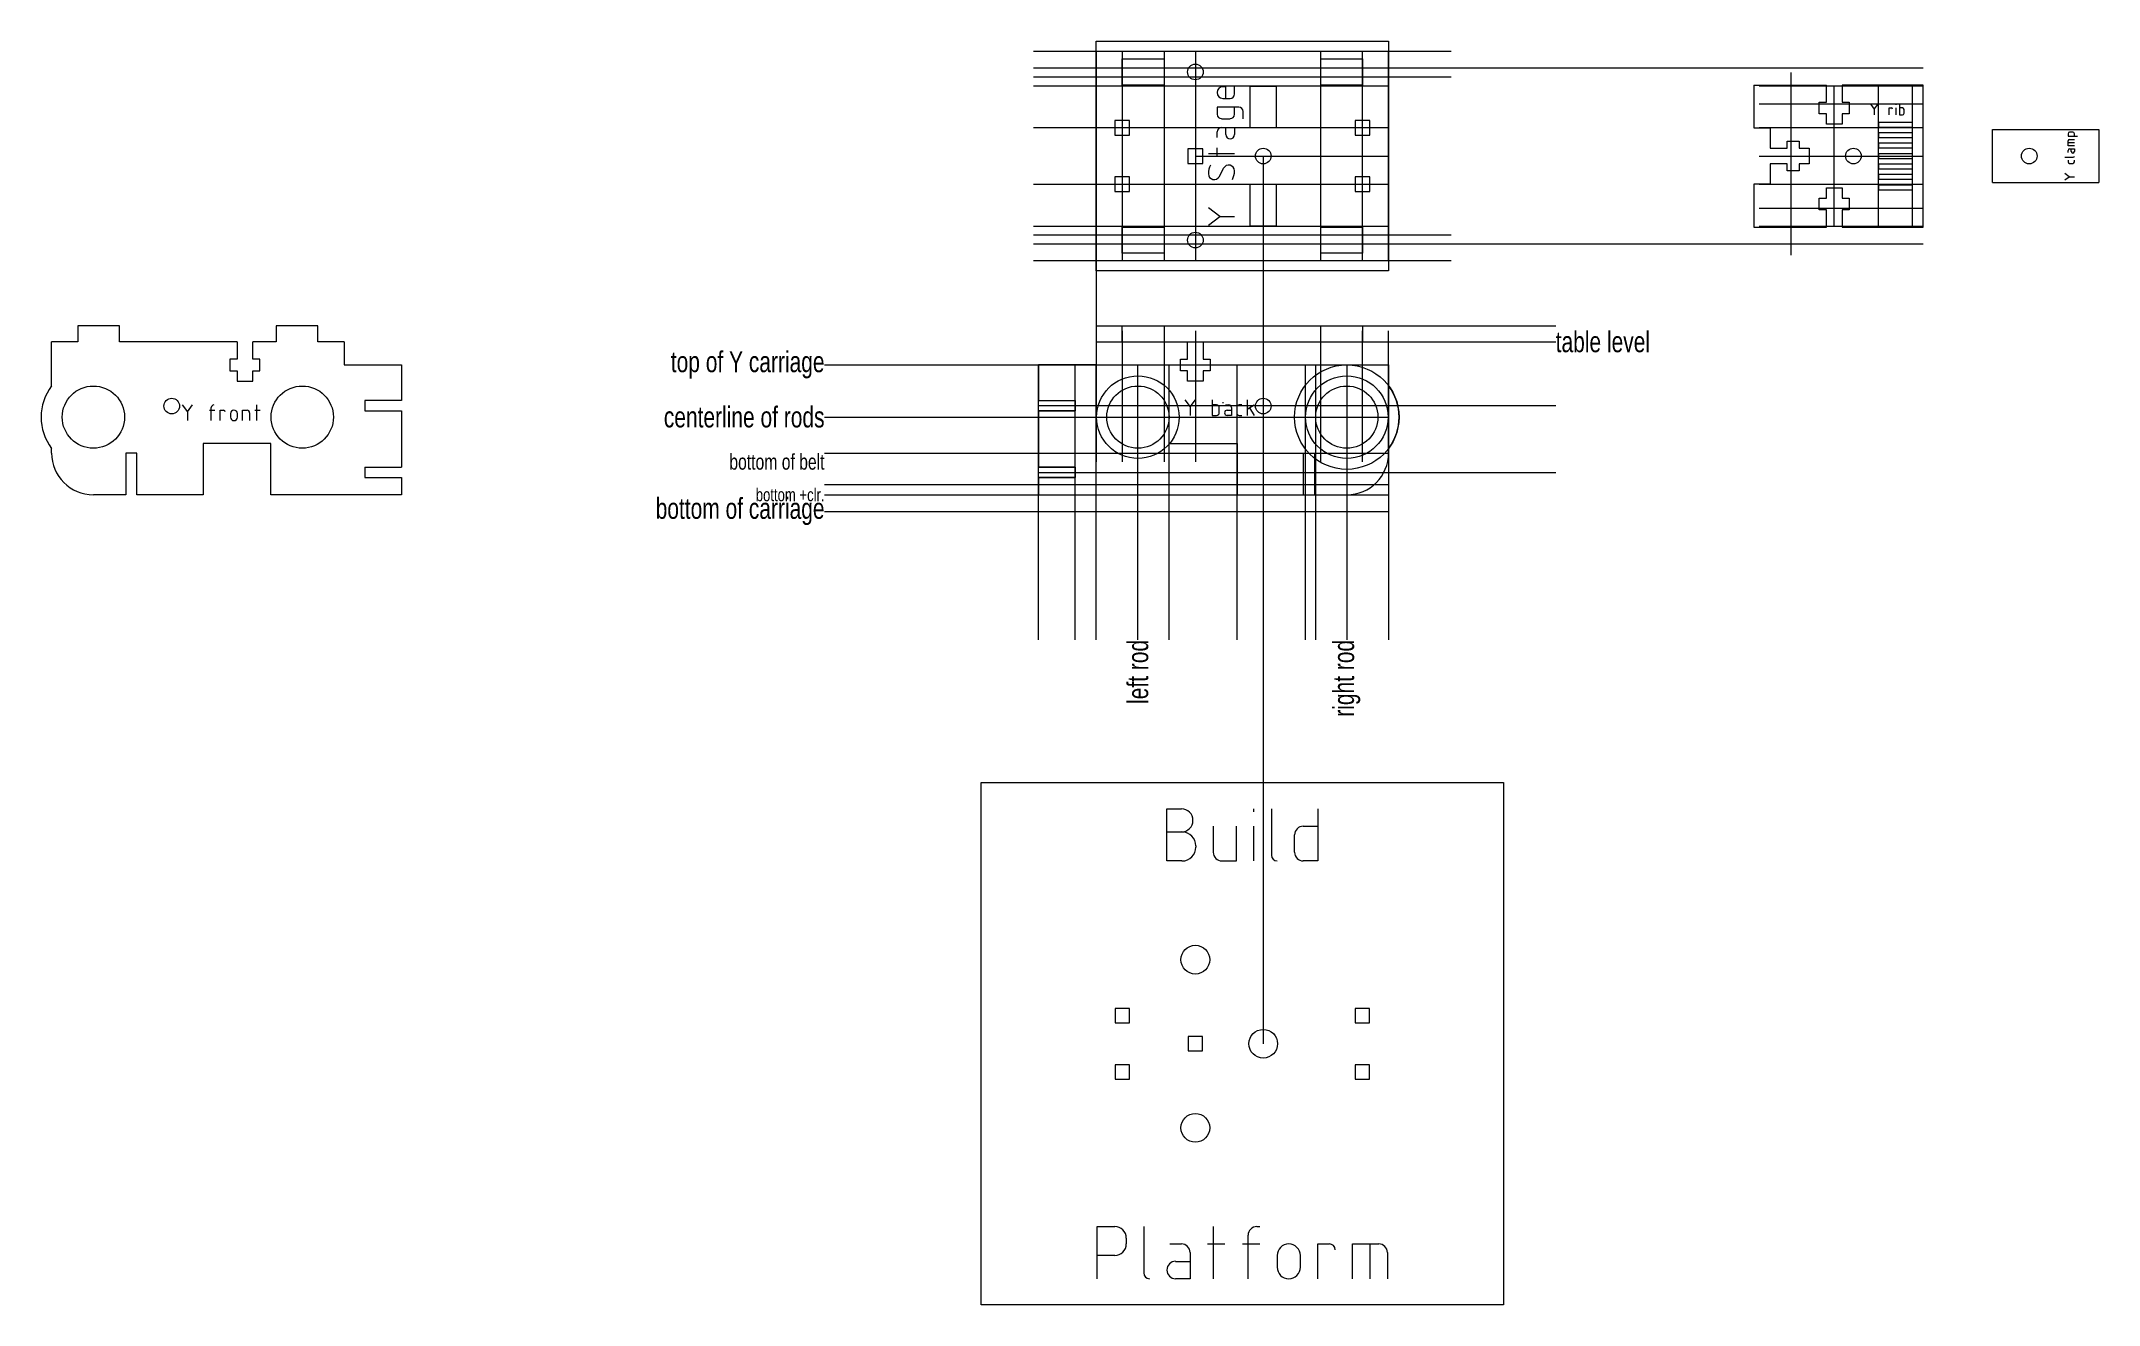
# Model space of a CAD drawing. Header units: millimetres. Extents: x -110 to 284, y -80 to 162.
import ezdxf

# ---------------------------------------------------------------- set-up
doc = ezdxf.new("R2010")
doc.units = ezdxf.units.MM
for name, color, linetype, lineweight, true_color in [('build-platform', 7, 'CONTINUOUS', 0, 0x000000), ('carriage_constraints', 5, 'CONTINUOUS', 0, 0x0000ff), ('carriage_skeleton', 1, 'CONTINUOUS', 0, 0xff0000), ('cuts', 7, 'CONTINUOUS', 0, 0x000000), ('inner-clamp', 7, 'CONTINUOUS', 0, 0x000000), ('platform-text', 4, 'CONTINUOUS', 0, 0x00ffff), ('text', 4, 'CONTINUOUS', 0, 0x00ffff)]:
    doc.layers.add(name, color=color, linetype=linetype, lineweight=lineweight, true_color=true_color)
doc.styles.get("Standard").update_dxf_attribs({"font": 'txt', "width": 0.75})

# ---------------------------------------------------------------- blocks, each defined once
blk = doc.blocks.new('m3-t-slot')
at = {"layer": 'cuts'}
for p, q in [((-2.86, 5.55), (-1.5, 5.55)), ((-2.86, 3.28), (-2.86, 5.55)), ((-1.5, 7.5), (1.5, 7.5)), ((-1.5, 5.55), (-1.5, 7.5)), ((1.5, 7.5), (1.5, 5.55)), ((1.5, 5.55), (2.86, 5.55)), ((2.86, 5.55), (2.86, 3.28)), ((-1.5, 3.28), (-2.86, 3.28)), ((-1.5, 0), (-1.5, 3.28)), ((1.5, 3.28), (1.5, 0)), ((2.86, 3.28), (1.5, 3.28))]:
    blk.add_line(p, q, dxfattribs=at)
blk = doc.blocks.new('magnet_hole')
at = {"layer": 'cuts'}
for p, q in [((-1.37, 1.37), (-1.37, -1.37)), ((1.37, 1.37), (-1.37, 1.37)), ((1.37, -1.37), (1.37, 1.37)), ((-1.37, -1.37), (1.37, -1.37))]:
    blk.add_line(p, q, dxfattribs=at)

msp = doc.modelspace()

# ---------------------------------------------------------------- linework, layer by layer
at = {"layer": 'build-platform'}
for p, q in [((70, -80), (70, 20)), ((70, 20), (170, 20)), ((170, 20), (170, -80)), ((170, -80), (70, -80))]:
    msp.add_line(p, q, dxfattribs=at)
for centre in [(111, -13.9), (124, -30), (111, -46.1)]:
    msp.add_circle(centre, 2.75, dxfattribs=at)
at = {"layer": 'carriage_constraints'}
for p, q in [((40, 100), (148, 100)), ((92, 47.34), (92, 100)), ((100, 47.34), (100, 100)), ((106, 47.34), (106, 100)), ((119, 47.34), (119, 100)), ((132, 100), (132, 47.34)), ((134, 100), (134, 47.34)), ((140, 100), (140, 47.34)), ((148, 100), (148, 47.34)), ((40, 90), (148, 90)), ((40, 83.12), (148, 83.12)), ((40, 77.12), (148, 77.12)), ((40, 75.12), (148, 75.12)), ((40, 71.92), (148, 71.92))]:
    msp.add_line(p, q, dxfattribs=at)
at = {"layer": 'carriage_skeleton'}
for p, q in [((160, 160), (80, 160)), ((92, 160), (92, 81.42)), ((97, 160), (97, 120)), ((105, 160), (105, 120)), ((111, 160), (111, 120)), ((135, 120), (135, 160)), ((143, 120), (143, 160)), ((148, 120), (148, 160)), ((250.33, 156.8), (80, 156.8)), ((160, 155.1), (80, 155.1)), ((225, 156), (225, 121)), ((148, 153.4), (80, 153.4)), ((250.33, 153.4), (218.95, 153.4)), ((218.95, 150), (250.33, 150)), ((233.33, 126.6), (233.33, 153.4)), ((241.83, 126.6), (241.83, 153.4)), ((248.33, 126.6), (248.33, 153.4)), ((148, 145.4), (80, 145.4)), ((250.33, 145.4), (218.95, 145.4)), ((111, 140), (148, 140)), ((124, 140), (124, 92.12)), ((218.95, 140), (250.33, 140)), ((80, 134.6), (148, 134.6)), ((218.95, 134.6), (250.33, 134.6)), ((80, 126.6), (148, 126.6)), ((218.95, 130), (250.33, 130)), ((218.95, 126.6), (250.33, 126.6)), ((80, 124.9), (160, 124.9)), ((80, 123.2), (250.33, 123.2)), ((80, 120), (160, 120)), ((92, 107.5), (180, 107.5)), ((97, 106.5), (97, 81.42)), ((105, 106.5), (105, 81.42)), ((111, 106.5), (111, 81.42)), ((135, 81.42), (135, 106.5)), ((143, 81.42), (143, 106.5)), ((148, 81.42), (148, 106.5)), ((92, 104.4), (180, 104.4)), ((81, 47.34), (81, 100)), ((88, 47.34), (88, 100)), ((81, 93.2), (88, 93.2)), ((81, 92.2), (180, 92.2)), ((81, 91.2), (88, 91.2)), ((124, 92.2), (124, -30)), ((81, 80.42), (88, 80.42)), ((81, 79.42), (180, 79.42)), ((81, 78.42), (88, 78.42))]:
    msp.add_line(p, q, dxfattribs=at)
for centre, radius in [((140, 90), 10), ((100, 90), 7.9), ((140, 90), 7.9)]:
    msp.add_circle(centre, radius, dxfattribs=at)
at = {"layer": 'cuts'}
for p, q in [((92, 118), (92, 162)), ((92, 162), (148, 162)), ((148, 162), (148, 118)), ((97, 153.6), (97, 158.6)), ((97, 158.6), (105, 158.6)), ((105, 158.6), (105, 153.6)), ((135, 153.6), (135, 158.6)), ((135, 158.6), (143, 158.6)), ((143, 158.6), (143, 153.6)), ((105, 153.6), (97, 153.6)), ((121.5, 145.4), (121.5, 153.4)), ((121.5, 153.4), (126.5, 153.4)), ((126.5, 153.4), (126.5, 145.4)), ((143, 153.6), (135, 153.6)), ((217.95, 153.6), (217.95, 145.4)), ((217.95, 153.6), (231.83, 153.6)), ((250.33, 153.6), (234.83, 153.6)), ((250.33, 126.4), (250.33, 153.6)), ((98.41, 146.81), (95.59, 146.81)), ((95.59, 146.81), (95.59, 143.99)), ((98.41, 143.99), (98.41, 146.81)), ((144.41, 146.81), (141.59, 146.81)), ((141.59, 146.81), (141.59, 143.99)), ((144.41, 143.99), (144.41, 146.81)), ((248.33, 146.45), (241.83, 146.45)), ((241.83, 146.45), (241.83, 145.55)), ((248.33, 145.55), (248.33, 146.45)), ((95.59, 143.99), (98.41, 143.99)), ((126.5, 145.4), (121.5, 145.4)), ((141.59, 143.99), (144.41, 143.99)), ((217.95, 145.4), (221.05, 145.4)), ((221.05, 145.4), (221.05, 141.5)), ((241.83, 145.55), (248.33, 145.55)), ((248.33, 144.45), (241.83, 144.45)), ((241.83, 144.45), (241.83, 143.55)), ((241.83, 143.55), (248.33, 143.55)), ((248.33, 142.45), (241.83, 142.45)), ((241.83, 142.45), (241.83, 141.55)), ((248.33, 143.55), (248.33, 144.45)), ((248.33, 141.55), (248.33, 142.45)), ((112.41, 141.41), (109.59, 141.41)), ((109.59, 141.41), (109.59, 138.59)), ((109.59, 138.59), (112.41, 138.59)), ((112.41, 138.59), (112.41, 141.41)), ((221.05, 138.5), (221.05, 134.6)), ((241.83, 141.55), (248.33, 141.55)), ((248.33, 140.45), (241.83, 140.45)), ((241.83, 140.45), (241.83, 139.55)), ((241.83, 139.55), (248.33, 139.55)), ((248.33, 138.45), (241.83, 138.45)), ((241.83, 138.45), (241.83, 137.55)), ((248.33, 139.55), (248.33, 140.45)), ((248.33, 137.55), (248.33, 138.45)), ((98.41, 136.01), (95.59, 136.01)), ((95.59, 136.01), (95.59, 133.19)), ((98.41, 133.19), (98.41, 136.01)), ((121.5, 126.6), (121.5, 134.6)), ((121.5, 134.6), (126.5, 134.6)), ((126.5, 134.6), (126.5, 126.6)), ((144.41, 136.01), (141.59, 136.01)), ((141.59, 136.01), (141.59, 133.19)), ((144.41, 133.19), (144.41, 136.01)), ((221.05, 134.6), (217.95, 134.6)), ((217.95, 134.6), (217.95, 126.4)), ((241.83, 137.55), (248.33, 137.55)), ((248.33, 136.45), (241.83, 136.45)), ((241.83, 136.45), (241.83, 135.55)), ((241.83, 135.55), (248.33, 135.55)), ((248.33, 134.45), (241.83, 134.45)), ((241.83, 134.45), (241.83, 133.55)), ((248.33, 135.55), (248.33, 136.45)), ((248.33, 133.55), (248.33, 134.45)), ((95.59, 133.19), (98.41, 133.19)), ((141.59, 133.19), (144.41, 133.19)), ((241.83, 133.55), (248.33, 133.55)), ((97, 121.4), (97, 126.4)), ((97, 126.4), (105, 126.4)), ((105, 126.4), (105, 121.4)), ((126.5, 126.6), (121.5, 126.6)), ((135, 121.4), (135, 126.4)), ((135, 126.4), (143, 126.4)), ((143, 126.4), (143, 121.4)), ((217.95, 126.4), (231.83, 126.4)), ((234.83, 126.4), (250.33, 126.4)), ((105, 121.4), (97, 121.4)), ((143, 121.4), (135, 121.4)), ((148, 118), (92, 118)), ((-95, 107.5), (-103, 107.5)), ((-103, 107.5), (-103, 104.4)), ((-95, 104.4), (-95, 107.5)), ((-57, 107.5), (-65, 107.5)), ((-65, 107.5), (-65, 104.4)), ((-57, 104.4), (-57, 107.5)), ((97, 104.4), (97, 107.5)), ((97, 107.5), (105, 107.5)), ((105, 107.5), (105, 104.4)), ((135, 104.4), (135, 107.5)), ((135, 107.5), (143, 107.5)), ((143, 107.5), (143, 104.4)), ((-108, 96), (-108, 104.4)), ((-103, 104.4), (-108, 104.4)), ((-72.5, 104.4), (-95, 104.4)), ((-65, 104.4), (-69.5, 104.4)), ((-52, 104.4), (-57, 104.4)), ((-52, 104.4), (-52, 100)), ((92, 104.4), (92, 100)), ((92, 104.4), (97, 104.4)), ((105, 104.4), (109.5, 104.4)), ((112.5, 104.4), (135, 104.4)), ((143, 104.4), (148, 104.4)), ((148, 96), (148, 104.4)), ((-52, 100), (-41, 100)), ((-41, 100), (-41, 93.2)), ((92, 100), (81, 100)), ((81, 100), (81, 93.2)), ((-41, 93.2), (-48, 93.2)), ((-48, 93.2), (-48, 91.2)), ((-48, 91.2), (-41, 91.2)), ((-41, 91.2), (-41, 80.42)), ((81, 93.2), (88, 93.2)), ((88, 91.2), (81, 91.2)), ((81, 91.2), (81, 80.42)), ((88, 93.2), (88, 91.2)), ((-108, 83.12), (-108, 84)), ((-93.8, 83.12), (-93.8, 75.12)), ((-91.7, 83.12), (-93.8, 83.12)), ((-91.7, 75.12), (-91.7, 83.12)), ((-66, 84.92), (-79, 84.92)), ((-79, 84.92), (-79, 75.12)), ((-66, 75.12), (-66, 84.92)), ((106, 75.12), (106, 84.92)), ((106, 84.92), (119, 84.92)), ((119, 84.92), (119, 75.12)), ((131.7, 75.12), (131.7, 83.12)), ((131.7, 83.12), (133.8, 83.12)), ((133.8, 83.12), (133.8, 75.12)), ((148, 83.12), (148, 84)), ((-48, 80.42), (-48, 78.42)), ((-48, 80.42), (-41, 80.42)), ((88, 80.42), (81, 80.42)), ((88, 80.42), (88, 78.42)), ((-93.8, 75.12), (-100, 75.12)), ((-79, 75.12), (-91.7, 75.12)), ((-41, 75.12), (-66, 75.12)), ((-48, 78.42), (-41, 78.42)), ((-41, 78.42), (-41, 75.12)), ((88, 78.42), (81, 78.42)), ((81, 78.42), (81, 75.12)), ((81, 75.12), (106, 75.12)), ((119, 75.12), (131.7, 75.12)), ((133.8, 75.12), (140, 75.12))]:
    msp.add_line(p, q, dxfattribs=at)
for centre, radius in [((111, 156.1), 1.5), ((124, 140), 1.5), ((237, 140), 1.5), ((111, 123.9), 1.5), ((-100, 90), 5.96), ((-60, 90), 5.96), ((100, 90), 5.96), ((140, 90), 5.96), ((-85, 92.12), 1.5), ((124, 92.12), 1.5)]:
    msp.add_circle(centre, radius, dxfattribs=at)
for centre, radius, start, end in [((-100, 90), 10, 143.1301, 216.8699), ((140, 90), 10, 323.1301, 36.8699), ((-100, 83.12), 8, 180, 270), ((140, 83.12), 8, 270, 0)]:
    msp.add_arc(centre, radius, start, end, dxfattribs=at)
at = {"layer": 'inner-clamp'}
for p, q in [((263.66, 145.09), (284, 145.09)), ((263.66, 134.91), (263.66, 145.09)), ((284, 145.09), (284, 134.91)), ((263.66, 134.91), (284, 134.91))]:
    msp.add_line(p, q, dxfattribs=at)
msp.add_circle((270.67, 140), 1.5, dxfattribs=at)
at = {"layer": 'platform-text'}
for p, q in [((105.56, 5), (105.56, 15)), ((105.56, 15), (108.33, 15)), ((122.22, 14.44), (122.22, 15)), ((125.56, 15), (125.56, 6.11)), ((134.44, 15), (134.44, 5)), ((105.56, 10.56), (108.44, 10.56)), ((111.11, 7.89), (111.11, 7.67)), ((114.44, 11.67), (114.44, 6.67)), ((118.89, 5), (118.89, 11.67)), ((122.22, 5), (122.22, 11.67)), ((130, 6.67), (130, 10)), ((131.67, 11.67), (134.44, 11.67)), ((108.44, 5), (105.56, 5)), ((116.11, 5), (118.89, 5)), ((134.44, 5), (131.67, 5)), ((92.22, -75), (92.22, -65)), ((92.22, -65), (95.56, -65)), ((101.11, -65), (101.11, -73.89)), ((114.44, -65), (114.44, -75)), ((121.11, -75), (121.11, -66.67)), ((122.78, -65), (123.33, -65)), ((95.56, -70.56), (92.22, -70.56)), ((97.78, -67.22), (97.78, -68.33)), ((106.11, -68.33), (108.33, -68.33)), ((110, -70), (110, -75)), ((113.33, -68.33), (116.67, -68.33)), ((120, -68.33), (123.33, -68.33)), ((126.67, -70.56), (126.67, -72.78)), ((131.11, -72.78), (131.11, -70.56)), ((134.44, -75), (134.44, -68.33)), ((134.44, -68.33), (136.67, -68.33)), ((141.11, -75), (141.11, -68.33)), ((141.11, -68.33), (146.11, -68.33)), ((144.44, -68.33), (144.44, -75)), ((147.78, -70), (147.78, -75)), ((107.22, -71.67), (110, -71.67)), ((110, -75), (107.22, -75))]:
    msp.add_line(p, q, dxfattribs=at)
for centre, radius, start, end in [((108.33, 12.78), 2.22, 270, 90), ((108.44, 7.89), 2.67, 0, 90), ((131.67, 10), 1.67, 90, 180), ((108.44, 7.67), 2.67, 270, 0), ((116.11, 6.67), 1.67, 180, 270), ((126.67, 6.11), 1.11, 180, 270), ((131.67, 6.67), 1.67, 180, 270), ((95.56, -67.22), 2.22, 0, 90), ((122.78, -66.67), 1.67, 90, 180), ((95.56, -68.33), 2.22, 270, 0), ((108.33, -70), 1.67, 0, 90), ((128.89, -70.56), 2.22, 0, 180), ((136.67, -69.44), 1.11, 0, 90), ((146.11, -70), 1.67, 0, 90), ((102.22, -73.89), 1.11, 180, 270), ((107.22, -73.33), 1.67, 90, 270), ((128.89, -72.78), 2.22, 180, 0)]:
    msp.add_arc(centre, radius, start, end, dxfattribs=at)
at = {"layer": 'text'}
for p, q in [((116.83, 153.26), (116.28, 153.26)), ((116.28, 151.04), (117.67, 151.04)), ((116.83, 151.04), (116.83, 153.26)), ((118.5, 151.88), (118.5, 153.26)), ((240.33, 149.89), (241, 149)), ((241, 149), (241.67, 149.89)), ((245.17, 149.78), (245.17, 149.89)), ((245.83, 149.89), (245.83, 147.89)), ((119.33, 149.38), (115.17, 149.38)), ((115.17, 149.38), (115.17, 147.99)), ((116, 147.15), (117.67, 147.15)), ((118.5, 147.99), (118.5, 149.38)), ((120.17, 147.15), (120.17, 148.54)), ((241, 149), (241, 147.89)), ((243.83, 147.89), (243.83, 149.22)), ((243.83, 149.22), (244.28, 149.22)), ((245.17, 147.89), (245.17, 149.22)), ((246.39, 149.22), (245.83, 149.22)), ((245.83, 147.89), (246.39, 147.89)), ((246.72, 148.22), (246.72, 148.89)), ((115.17, 143.54), (115.17, 144.65)), ((116, 145.49), (118.5, 145.49)), ((116.83, 144.1), (116.83, 145.49)), ((118.5, 145.49), (118.5, 144.1)), ((278.11, 144.28), (278.11, 143.78)), ((278.11, 143.78), (279.91, 143.78)), ((278.11, 141.98), (278.11, 142.88)), ((278.11, 142.58), (279.31, 142.58)), ((279.31, 141.98), (278.11, 141.98)), ((279.01, 144.58), (278.41, 144.58)), ((278.41, 143.18), (279.31, 143.18)), ((279.31, 143.78), (279.31, 144.28)), ((113.5, 140.49), (118.5, 140.49)), ((115.17, 139.93), (115.17, 141.6)), ((277.51, 139.78), (279.11, 139.78)), ((278.11, 140.68), (278.11, 141.08)), ((278.11, 139.18), (278.11, 138.88)), ((278.41, 141.38), (279.31, 141.38)), ((278.41, 138.58), (279.01, 138.58)), ((278.71, 140.88), (278.71, 141.38)), ((279.31, 141.38), (279.31, 140.88)), ((279.31, 138.88), (279.31, 139.18)), ((115.6, 136.09), (116.4, 137.66)), ((278.31, 136.03), (277.51, 136.63)), ((277.51, 135.43), (278.31, 136.03)), ((278.31, 136.03), (279.31, 136.03)), ((115.72, 128.4), (113.5, 130.07)), ((113.5, 126.74), (115.72, 128.4)), ((115.72, 128.4), (118.5, 128.4)), ((-83, 92.33), (-82, 91)), ((-82, 91), (-81, 92.33)), ((-82, 91), (-82, 89.33)), ((-77.75, 91.33), (-76.75, 91.33)), ((-77.42, 89.33), (-77.42, 91.83)), ((-75.75, 89.33), (-75.75, 91.33)), ((-75.75, 91.33), (-75.08, 91.33)), ((-73.75, 90.67), (-73.75, 90)), ((-72.42, 90), (-72.42, 90.67)), ((-71.42, 89.33), (-71.42, 91.33)), ((-71.42, 91.33), (-70.58, 91.33)), ((-70.08, 90.83), (-70.08, 89.33)), ((-69.08, 91.33), (-68.08, 91.33)), ((-68.75, 92.33), (-68.75, 89.33)), ((109, 93.33), (110, 92)), ((110, 92), (111, 93.33)), ((110, 92), (110, 90.33)), ((114.25, 93.33), (114.25, 90.33)), ((115.08, 92.33), (114.25, 92.33)), ((115.58, 90.83), (115.58, 91.83)), ((116.22, 92.83), (116.38, 92.83)), ((116.75, 92.33), (117.42, 92.33)), ((117.08, 91.33), (117.92, 91.33)), ((117.92, 91.83), (117.92, 90.33)), ((118.92, 91.83), (118.92, 90.83)), ((119.92, 92.33), (119.42, 92.33)), ((120.92, 93.33), (120.92, 90.33)), ((120.92, 91.5), (122.25, 92.33)), ((121.36, 91.78), (122.25, 90.33)), ((114.25, 90.33), (115.08, 90.33)), ((117.92, 90.33), (117.08, 90.33)), ((119.42, 90.33), (119.92, 90.33))]:
    msp.add_line(p, q, dxfattribs=at)
for centre, radius, start, end in [((116.28, 152.15), 1.11, 90, 270), ((117.67, 151.88), 0.833, 270, 360), ((116, 147.99), 0.833, 180, 270), ((117.67, 147.99), 0.833, 270, 360), ((119.33, 148.54), 0.833, 360, 90), ((244.28, 149), 0.222, 0, 90), ((246.39, 148.89), 0.333, 0, 90), ((246.39, 148.22), 0.333, 270, 0), ((116, 144.65), 0.833, 90, 180), ((117.67, 144.1), 0.833, 180, 360), ((278.41, 144.28), 0.3, 90, 180), ((278.41, 142.88), 0.3, 90, 180), ((279.01, 144.28), 0.3, 360, 90), ((117.18, 136.6), 3.68, 153.07, 180), ((117.39, 137.15), 1.11, 360, 152.98), ((278.41, 141.08), 0.3, 90, 180), ((278.41, 138.88), 0.3, 180, 270), ((279.01, 140.88), 0.3, 180, 360), ((279.01, 138.88), 0.3, 270, 360), ((279.11, 139.98), 0.2, 270, 360), ((114.61, 136.6), 1.11, 180, 333), ((114.82, 137.15), 3.68, 333.1, 360), ((-76.92, 91.83), 0.5, 90, 180), ((-75.08, 91), 0.333, 0, 90), ((-73.08, 90.67), 0.667, 0, 180), ((-70.58, 90.83), 0.5, 0, 90), ((115.08, 91.83), 0.5, 0, 90), ((115.08, 90.83), 0.5, 270, 0), ((117.08, 90.83), 0.5, 90, 270), ((117.42, 91.83), 0.5, 0, 90), ((119.42, 91.83), 0.5, 90, 180), ((119.42, 90.83), 0.5, 180, 270), ((-73.08, 90), 0.667, 180, 0)]:
    msp.add_arc(centre, radius, start, end, dxfattribs=at)

# ---------------------------------------------------------------- block references
at = {"layer": 'cuts'}
for p, rotation in [((233.33, 153.6), 180), ((221.05, 140), 270), ((111, 104.4), 180)]:
    msp.add_blockref('m3-t-slot', p, dxfattribs=dict(at, rotation=rotation))
for name, p in [('m3-t-slot', (233.33, 126.4)), ('magnet_hole', (97, -24.6)), ('magnet_hole', (143, -24.6)), ('magnet_hole', (111, -30)), ('magnet_hole', (97, -35.4)), ('magnet_hole', (143, -35.4))]:
    msp.add_blockref(name, p, dxfattribs=at)
at = {"layer": 'cuts', "yscale": -1, "rotation": 360}
msp.add_blockref('m3-t-slot', (-71, 104.4), dxfattribs=at)

# ---------------------------------------------------------------- texts
at = {"layer": 'carriage_constraints', "width": 100, "attachment_point": 6}
for s, insert, char_height in [('top\\~of\\~Y\\~carriage', (40, 100), 4), ('centerline\\~of\\~rods', (40, 90), 4), ('bottom\\~of\\~belt', (40, 81.42), 3), ('bottom\\~+clr.', (40, 75.12), 2.5), ('bottom\\~of\\~carriage', (40, 71.92), 4)]:
    msp.add_mtext(s, dxfattribs=dict(at, insert=insert, char_height=char_height))
at = {"layer": 'carriage_constraints', "char_height": 4, "width": 100, "attachment_point": 6, "rotation": 90}
for s, insert in [('left\\~rod', (100, 47.34)), ('right\\~rod', (140, 47.34))]:
    msp.add_mtext(s, dxfattribs=dict(at, insert=insert))
at = {"layer": 'carriage_skeleton', "insert": (180, 104.4), "char_height": 4, "width": 100, "attachment_point": 4}
msp.add_mtext('table\\~level', dxfattribs=at)

doc.saveas('drawing.dxf')
